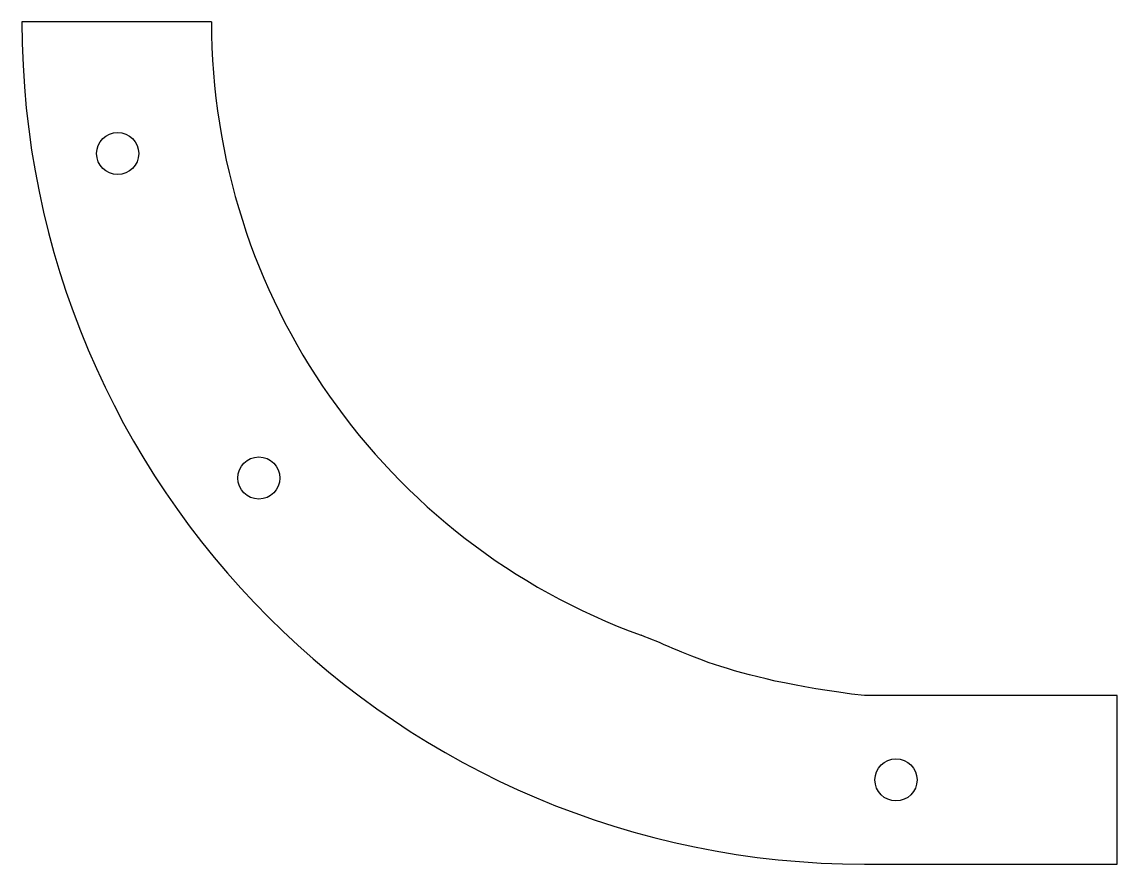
# Model space of a CAD drawing. Extents: x 9.7 to 22.7, y 5.5 to 15.5.
import ezdxf

# ---------------------------------------------------------------- set-up
doc = ezdxf.new("R2010")
doc.units = 0
doc.header["$MEASUREMENT"] = 0
doc.layers.get('0').update_dxf_attribs({"linetype": 'CONTINUOUS'})

msp = doc.modelspace()

# ---------------------------------------------------------------- linework, layer by layer
at = {"color": 7, "linetype": 'CONTINUOUS'}
for p, q in [((11.672, 15.478), (9.672, 15.478)), ((11.922, 15.478), (11.672, 15.478)), ((22.672, 7.478), (19.672, 7.478)), ((22.672, 5.478), (22.672, 7.478)), ((19.672, 5.478), (22.672, 5.478))]:
    msp.add_line(p, q, dxfattribs=at)
for centre in [(10.808, 13.915), (12.484, 10.062), (20.047, 6.478)]:
    msp.add_circle(centre, 0.25, dxfattribs=at)
for radius, end in [(10, 270), (7.75, 250)]:
    msp.add_arc((19.672, 15.478), radius, 180, end, dxfattribs=at)
msp.add_open_spline([(19.672, 7.478), (17.989, 7.682), (17.491, 8.024), (17.021, 8.195)], degree=3, dxfattribs=at)

doc.saveas('drawing.dxf')
